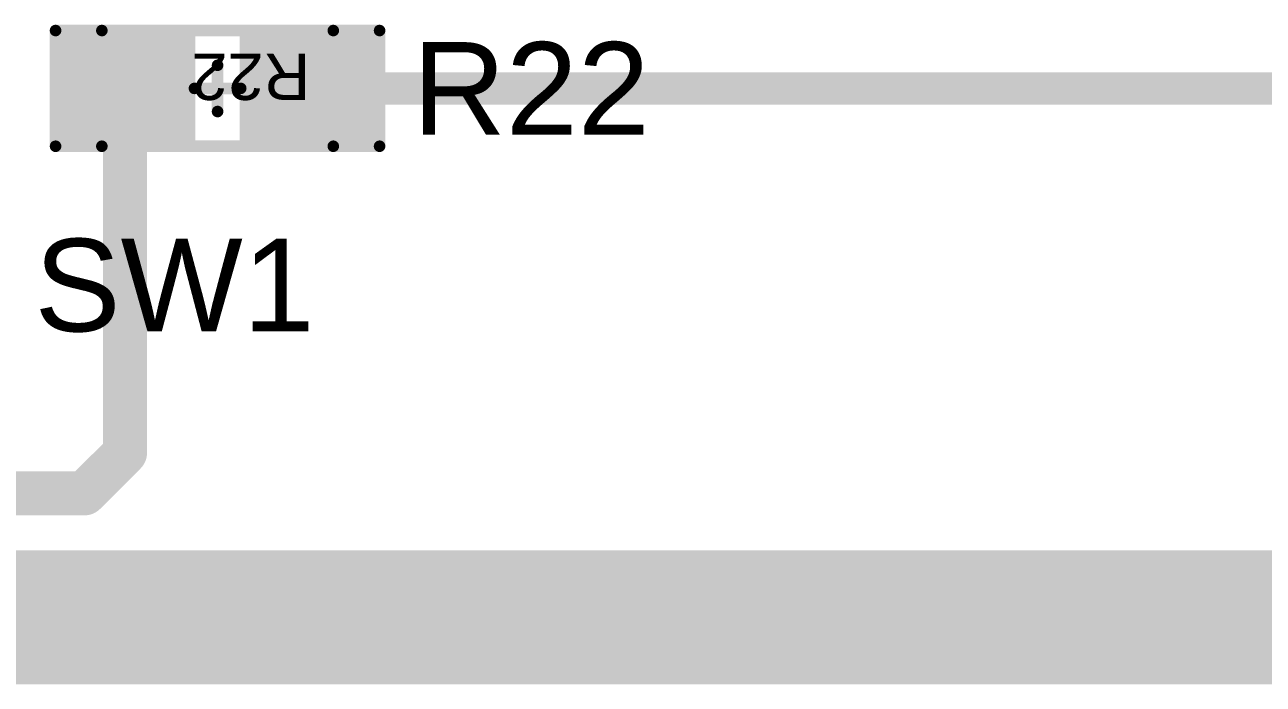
# Model space of a CAD drawing. Header units: inches. Extents: x -21 to 344, y -3 to 240.
# Drawn here: x 9.58 to 20.29, y -0.65 to 5.05 of the extents above; entities that cross this region are included whole.
import ezdxf

# ---------------------------------------------------------------- set-up
doc = ezdxf.new("R2010")
doc.units = ezdxf.units.IN
for name, color, linetype in [('Bottom 3D Body', 216, 'Continuous'), ('Int1 -GND)', 76, 'Continuous'), ('Int2 -PWR)', 16, 'Continuous'), ('Keep-Out Layer', 6, 'Continuous'), ('Route Tool Path', 56, 'Continuous'), ('Top Component Center', 76, 'Continuous'), ('Top Designator', 56, 'Continuous'), ('Top Layer', 1, 'Continuous'), ('Top Overlay', 2, 'Continuous'), ('Top Paste', 8, 'Continuous'), ('Top Solder', 216, 'Continuous')]:
    doc.layers.add(name, color=color, linetype=linetype)
doc.styles.add('Arial', font='', dxfattribs={"height": 0.2})
doc.styles.get('Arial').set_extended_font_data('Arial')

# ---------------------------------------------------------------- blocks, each defined once
blk = doc.blocks.new('RES_0603_35')
at = {"layer": 'Top Layer'}
for points in [[(-1.283, 0.394), (-0.318, 0.394), (-0.318, -0.394), (-1.283, -0.394)], [(0.318, 0.394), (1.283, 0.394), (1.283, -0.394), (0.318, -0.394)]]:
    blk.add_hatch(color=1, dxfattribs=at).paths.add_polyline_path(points)
at = {"layer": 'Top Paste'}
for points in [[(-1.41, 0.521), (-0.191, 0.521), (-0.191, -0.521), (-1.41, -0.521)], [(0.191, 0.521), (1.41, 0.521), (1.41, -0.521), (0.191, -0.521)]]:
    blk.add_hatch(color=8, dxfattribs=at).paths.add_polyline_path(points)
at = {"layer": 'Top Solder'}
for points in [[(-1.333, 0.444), (-0.268, 0.444), (-0.268, -0.444), (-1.333, -0.444)], [(0.268, 0.444), (1.333, 0.444), (1.333, -0.444), (0.268, -0.444)]]:
    blk.add_hatch(color=216, dxfattribs=at).paths.add_polyline_path(points)
at = {"layer": 'Bottom 3D Body'}
for points in [[(-1, 0.5, 0.1, 0.1, 0), (-1, -0.5, 0.1, 0.1, 0)], [(1, 0.5, 0.1, 0.1, 0), (-1, 0.5, 0.1, 0.1, 0)], [(1, 0.5, 0.1, 0.1, 0), (1, -0.5, 0.1, 0.1, 0)], [(1, -0.5, 0.1, 0.1, 0), (-1, -0.5, 0.1, 0.1, 0)]]:
    blk.add_lwpolyline(points, format="xyseb", dxfattribs=at)
for points in [[(-1.025, 0.5, 0.05, 0.05, 1), (-0.975, 0.5, 0.05, 0.05, 1)], [(-1.025, 0.5, 0.05, 0.05, 1), (-0.975, 0.5, 0.05, 0.05, 1)], [(0.975, 0.5, 0.05, 0.05, 1), (1.025, 0.5, 0.05, 0.05, 1)], [(0.975, 0.5, 0.05, 0.05, 1), (1.025, 0.5, 0.05, 0.05, 1)], [(-1.025, -0.5, 0.05, 0.05, 1), (-0.975, -0.5, 0.05, 0.05, 1)], [(-1.025, -0.5, 0.05, 0.05, 1), (-0.975, -0.5, 0.05, 0.05, 1)], [(0.975, -0.5, 0.05, 0.05, 1), (1.025, -0.5, 0.05, 0.05, 1)], [(0.975, -0.5, 0.05, 0.05, 1), (1.025, -0.5, 0.05, 0.05, 1)]]:
    blk.add_lwpolyline(points, format="xyseb", close=True, dxfattribs=at)
at = {"layer": 'Top Component Center'}
for points in [[(1.4, 0.5, 0.1, 0.1, 0), (-1.4, 0.5, 0.1, 0.1, 0)], [(-1.4, 0.5, 0.1, 0.1, 0), (-1.4, -0.5, 0.1, 0.1, 0)], [(1.4, 0.5, 0.1, 0.1, 0), (1.4, -0.5, 0.1, 0.1, 0)], [(0, 0.2, 0.1, 0.1, 0), (0, -0.2, 0.1, 0.1, 0)], [(0.2, 0, 0.1, 0.1, 0), (-0.2, 0, 0.1, 0.1, 0)], [(1.4, -0.5, 0.1, 0.1, 0), (-1.4, -0.5, 0.1, 0.1, 0)]]:
    blk.add_lwpolyline(points, format="xyseb", dxfattribs=at)
for points in [[(-1.425, 0.5, 0.05, 0.05, 1), (-1.375, 0.5, 0.05, 0.05, 1)], [(-1.425, 0.5, 0.05, 0.05, 1), (-1.375, 0.5, 0.05, 0.05, 1)], [(1.375, 0.5, 0.05, 0.05, 1), (1.425, 0.5, 0.05, 0.05, 1)], [(1.375, 0.5, 0.05, 0.05, 1), (1.425, 0.5, 0.05, 0.05, 1)], [(-0.025, 0.2, 0.05, 0.05, 1), (0.025, 0.2, 0.05, 0.05, 1)], [(-0.225, 0, 0.05, 0.05, 1), (-0.175, 0, 0.05, 0.05, 1)], [(0.175, 0, 0.05, 0.05, 1), (0.225, 0, 0.05, 0.05, 1)], [(-0.025, -0.2, 0.05, 0.05, 1), (0.025, -0.2, 0.05, 0.05, 1)], [(-1.425, -0.5, 0.05, 0.05, 1), (-1.375, -0.5, 0.05, 0.05, 1)], [(-1.425, -0.5, 0.05, 0.05, 1), (-1.375, -0.5, 0.05, 0.05, 1)], [(1.375, -0.5, 0.05, 0.05, 1), (1.425, -0.5, 0.05, 0.05, 1)], [(1.375, -0.5, 0.05, 0.05, 1), (1.425, -0.5, 0.05, 0.05, 1)]]:
    blk.add_lwpolyline(points, format="xyseb", close=True, dxfattribs=at)
at = {"layer": 'Top Designator'}
for points in [[(1.4, 0.5, 0.1, 0.1, 0), (-1.4, 0.5, 0.1, 0.1, 0)], [(-1.4, 0.5, 0.1, 0.1, 0), (-1.4, -0.5, 0.1, 0.1, 0)], [(1.4, 0.5, 0.1, 0.1, 0), (1.4, -0.5, 0.1, 0.1, 0)], [(1.4, -0.5, 0.1, 0.1, 0), (-1.4, -0.5, 0.1, 0.1, 0)]]:
    blk.add_lwpolyline(points, format="xyseb", dxfattribs=at)
for points in [[(-1.425, 0.5, 0.05, 0.05, 1), (-1.375, 0.5, 0.05, 0.05, 1)], [(-1.425, 0.5, 0.05, 0.05, 1), (-1.375, 0.5, 0.05, 0.05, 1)], [(1.375, 0.5, 0.05, 0.05, 1), (1.425, 0.5, 0.05, 0.05, 1)], [(1.375, 0.5, 0.05, 0.05, 1), (1.425, 0.5, 0.05, 0.05, 1)], [(-1.425, -0.5, 0.05, 0.05, 1), (-1.375, -0.5, 0.05, 0.05, 1)], [(-1.425, -0.5, 0.05, 0.05, 1), (-1.375, -0.5, 0.05, 0.05, 1)], [(1.375, -0.5, 0.05, 0.05, 1), (1.425, -0.5, 0.05, 0.05, 1)], [(1.375, -0.5, 0.05, 0.05, 1), (1.425, -0.5, 0.05, 0.05, 1)]]:
    blk.add_lwpolyline(points, format="xyseb", close=True, dxfattribs=at)
at = {"layer": 'Top Overlay'}
for points in [[(1.4, 0.5, 0.1, 0.1, 0), (-1.4, 0.5, 0.1, 0.1, 0)], [(-1.4, 0.5, 0.1, 0.1, 0), (-1.4, -0.5, 0.1, 0.1, 0)], [(1.4, 0.5, 0.1, 0.1, 0), (1.4, -0.5, 0.1, 0.1, 0)], [(1.4, -0.5, 0.1, 0.1, 0), (-1.4, -0.5, 0.1, 0.1, 0)]]:
    blk.add_lwpolyline(points, format="xyseb", dxfattribs=at)
for points in [[(-1.425, 0.5, 0.05, 0.05, 1), (-1.375, 0.5, 0.05, 0.05, 1)], [(-1.425, 0.5, 0.05, 0.05, 1), (-1.375, 0.5, 0.05, 0.05, 1)], [(1.375, 0.5, 0.05, 0.05, 1), (1.425, 0.5, 0.05, 0.05, 1)], [(1.375, 0.5, 0.05, 0.05, 1), (1.425, 0.5, 0.05, 0.05, 1)], [(-1.425, -0.5, 0.05, 0.05, 1), (-1.375, -0.5, 0.05, 0.05, 1)], [(-1.425, -0.5, 0.05, 0.05, 1), (-1.375, -0.5, 0.05, 0.05, 1)], [(1.375, -0.5, 0.05, 0.05, 1), (1.425, -0.5, 0.05, 0.05, 1)], [(1.375, -0.5, 0.05, 0.05, 1), (1.425, -0.5, 0.05, 0.05, 1)]]:
    blk.add_lwpolyline(points, format="xyseb", close=True, dxfattribs=at)
at = {"layer": 'Top Designator', "style": 'Arial'}
blk.add_text('R22', height=0.4, dxfattribs=at).set_placement((-0.8, -0.3))

msp = doc.modelspace()

# ---------------------------------------------------------------- linework, layer by layer
at = {"layer": 'Int1 -GND)'}
msp.add_lwpolyline([(0, 0, 1.016, 1.016, 0), (101, 0, 1.016, 1.016, 0)], format="xyseb", dxfattribs=at)
at = {"layer": 'Int2 -PWR)'}
msp.add_lwpolyline([(0, 0, 1.016, 1.016, 0), (101, 0, 1.016, 1.016, 0)], format="xyseb", dxfattribs=at)
at = {"layer": 'Keep-Out Layer'}
msp.add_lwpolyline([(0, 0, 0.254, 0.254, 0), (101, 0, 0.254, 0.254, 0)], format="xyseb", dxfattribs=at)
at = {"layer": 'Route Tool Path'}
msp.add_lwpolyline([(-0.3, -0.4, 0.5, 0.5, 0), (101.8, -0.4, 0.5, 0.5, 0)], format="xyseb", dxfattribs=at)
at = {"layer": 'Top Layer'}
for points in [[(10.45, 1.35, 0.381, 0.381, 0), (10.45, 4.5, 0.381, 0.381, 0)], [(12.05, 4.5, 0.279, 0.279, 0), (25.8, 4.5, 0.279, 0.279, 0)], [(10.1, 1, 0.381, 0.381, 0), (10.45, 1.35, 0.381, 0.381, 0)], [(5.823, 1, 0.381, 0.381, 0), (10.1, 1, 0.381, 0.381, 0)]]:
    msp.add_lwpolyline(points, format="xyseb", dxfattribs=at)
for points in [[(10.355, 4.5, 0.191, 0.191, 1), (10.545, 4.5, 0.191, 0.191, 1)], [(11.98, 4.5, 0.14, 0.14, 1), (12.12, 4.5, 0.14, 0.14, 1)], [(10.355, 1.35, 0.191, 0.191, 1), (10.545, 1.35, 0.191, 0.191, 1)], [(10.355, 1.35, 0.191, 0.191, 1), (10.545, 1.35, 0.191, 0.191, 1)], [(10.005, 1, 0.191, 0.191, 1), (10.195, 1, 0.191, 0.191, 1)], [(10.005, 1, 0.191, 0.191, 1), (10.195, 1, 0.191, 0.191, 1)]]:
    msp.add_lwpolyline(points, format="xyseb", close=True, dxfattribs=at)

# ---------------------------------------------------------------- block references
at = {"rotation": 180}
msp.add_blockref('RES_0603_35', (11.25, 4.5), dxfattribs=at)

# ---------------------------------------------------------------- texts
at = {"layer": 'Top Overlay', "style": 'Arial'}
for s, p in [('R22', (12.934, 4.1)), ('SW1', (9.667, 2.4))]:
    msp.add_text(s, height=0.8, dxfattribs=at).set_placement(p)

doc.saveas('drawing.dxf')
